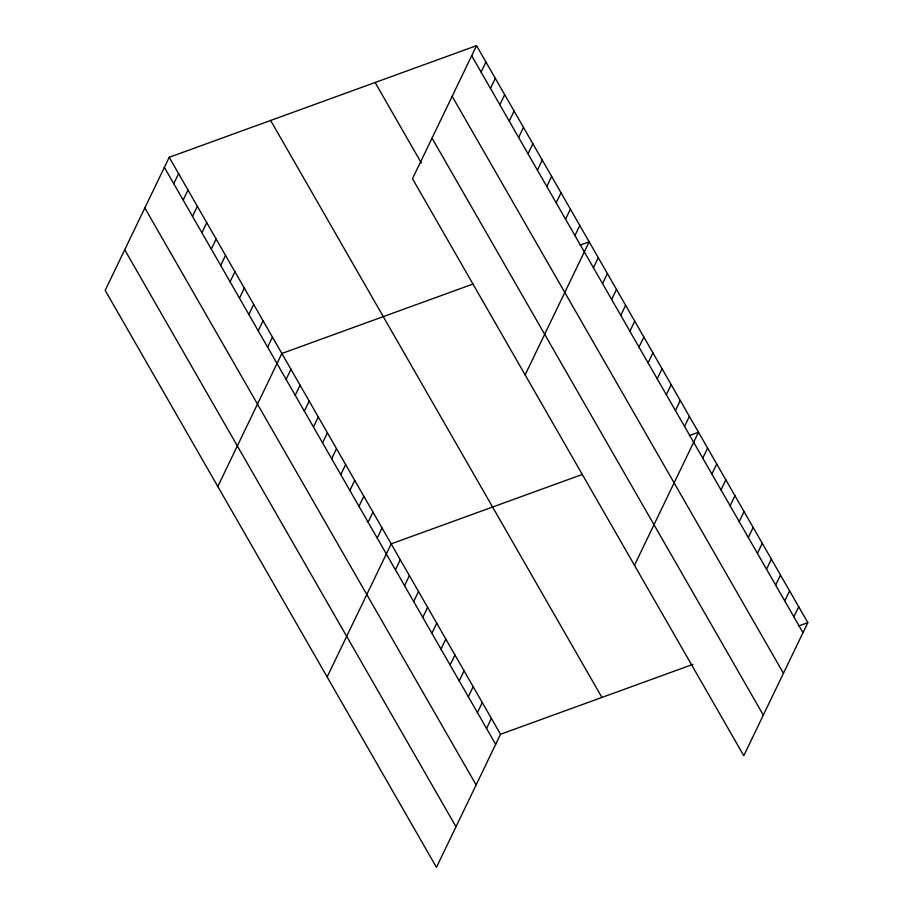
<?xml version="1.0" encoding="UTF-8"?>
<svg xmlns="http://www.w3.org/2000/svg" width="913" height="913" viewBox="0 0 913 913"><rect width="100%" height="100%" fill="white"/><g stroke="black" fill="none" stroke-linecap="round" stroke-linejoin="round"><path stroke-width="1.37" d="M476.54 45.65L412.493 178.72L743.787 755.702L807.822 622.643L476.54 45.65L169.213 157.298L105.178 290.357L436.46 867.35L500.507 734.28L693.013 664.344M173.755 183.707L178.606 173.641M183.148 200.05L187.987 189.995M192.529 216.404L197.379 206.338M201.921 232.747L206.76 222.692M211.302 249.101L216.141 239.035M220.695 265.443L225.534 255.389M230.076 281.797L234.915 271.732M239.468 298.14L244.307 288.074M248.85 314.494L253.688 304.428M258.231 330.837L263.081 320.771M267.623 347.191L272.462 337.125M217.808 486.538L281.855 353.468L473.025 284.023M286.123 379.397L290.962 369.343M295.23 395.272L300.069 385.206M304.337 411.135L309.187 401.069M481.083 72.059L485.921 61.993M313.456 426.999L318.295 416.944M490.464 88.413L495.314 78.347M322.563 442.873L327.402 432.808M499.856 104.755L504.695 94.69M331.67 458.737L336.509 448.671M509.237 121.109L514.087 111.044M340.777 474.6L345.628 464.546M518.63 137.452L523.469 127.386M349.896 490.475L354.735 480.409M528.011 153.806L532.861 143.74M359.003 506.338L363.842 496.273M368.11 522.202L372.961 512.147M537.403 170.149L542.242 160.083M377.229 538.077L382.068 528.011M546.784 186.492L551.635 176.437M327.139 676.944L391.175 543.874L582.346 474.429M556.177 202.846L561.016 192.78M395.443 569.803L400.282 559.749M565.558 219.188L570.408 209.134M404.55 585.678L409.401 575.612M574.95 235.543L579.789 225.477M413.669 601.541L418.508 591.476M525.135 374.889L589.17 241.831L580.075 245.129M422.776 617.405L427.615 607.35M593.439 267.76L598.289 257.694M431.883 633.28L436.734 623.214M602.557 283.623L607.396 273.558M441.002 649.143L445.841 639.077M611.664 299.487L616.503 289.432M450.109 665.006L454.948 654.952M620.772 315.362L625.622 305.296M459.216 680.881L464.055 670.815M629.89 331.225L634.729 321.159M468.323 696.745L473.174 686.679M638.997 347.088L643.836 337.034M477.442 712.608L482.281 702.554M648.104 362.963L652.943 352.897M486.549 728.483L491.388 718.417M657.212 378.827L662.062 368.761M666.33 394.69L671.169 384.635M675.437 410.565L680.276 400.499M684.545 426.428L689.395 416.362M634.467 565.295L698.502 432.237L689.395 435.535M702.77 458.166L707.609 448.1M711.878 474.03L716.716 463.964M720.985 489.893L725.835 479.839M730.103 505.768L734.942 495.702M739.21 521.631L744.049 511.565M748.318 537.495L753.168 527.44M757.436 553.369L762.275 543.303M766.543 569.233L771.382 559.167M775.651 585.096L780.489 575.042M784.758 600.971L789.608 590.905M793.876 616.834L798.715 606.768M798.727 625.941L807.822 622.643M471.69 55.716L802.984 632.698M452.163 96.299L783.445 673.292M432.032 138.125L763.325 715.119M375.117 82.49L421.384 163.062M270.636 120.448L601.918 697.441M169.213 157.298L500.507 734.28M164.374 167.353L495.656 744.346M144.836 207.947L476.13 784.94M124.704 249.774L455.998 826.756"/></g></svg>
